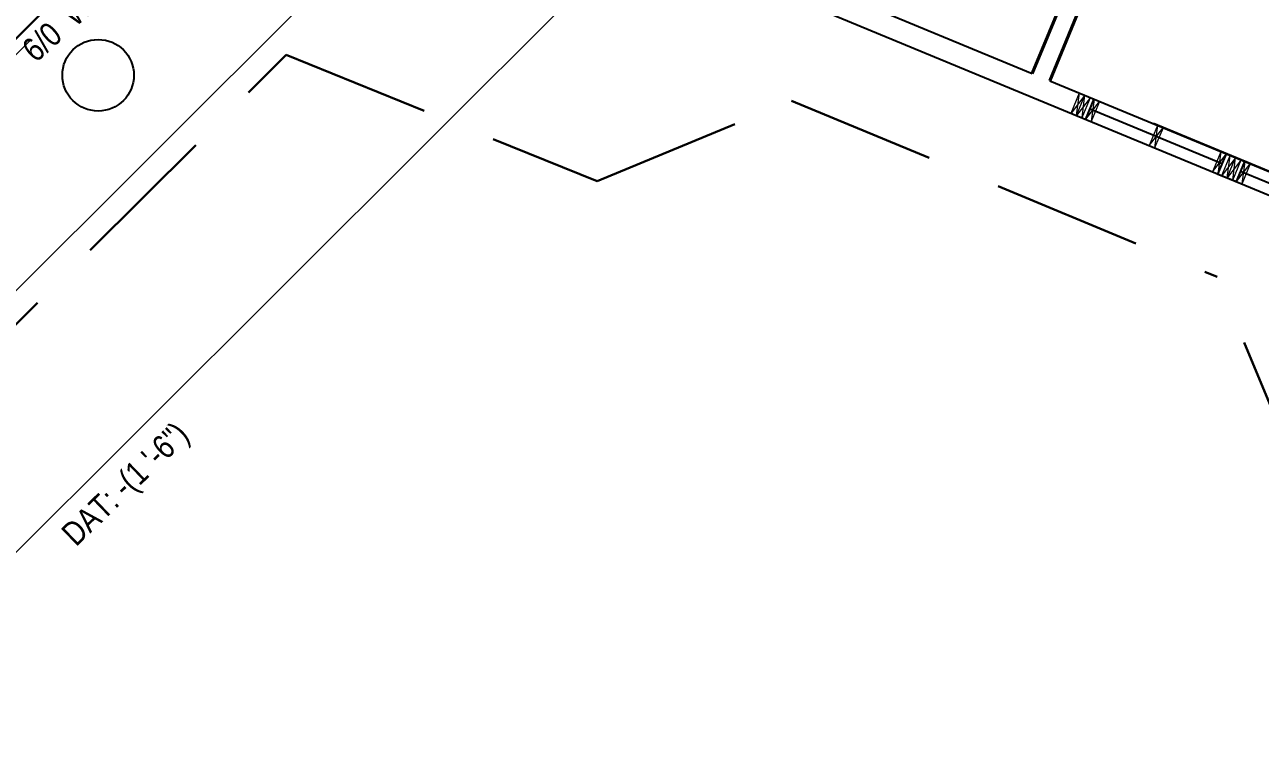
# Model space of a CAD drawing. Header units: inches. Extents: x 279 to 11006, y 233 to 7807.
# Drawn here: x 2963.4 to 3274.2, y 1721.2 to 1904.4 of the extents above; entities that cross this region are included whole.
import ezdxf

# ---------------------------------------------------------------- set-up
doc = ezdxf.new("R2010")
doc.units = ezdxf.units.IN
doc.header["$MEASUREMENT"] = 0
doc.linetypes.add('CENTER', pattern=[2, 1.25, -0.25, 0.25, -0.25])
doc.linetypes.add('HIDDEN', pattern=[0.375, 0.25, -0.125])
for name, color, linetype, lineweight in [('CONCRETE', 7, 'Continuous', 20), ('GRID', 1, 'CENTER', 20), ('INT WALLS', 7, 'Continuous', 40), ('ROOFLINE', 7, 'HIDDEN', 30), ('WALL FRAMING', 7, 'Continuous', 30), ('WINDOWS', 5, 'Continuous', 30)]:
    doc.layers.add(name, color=color, linetype=linetype, lineweight=lineweight)
doc.layers.add('TEXT', color=250, linetype='Continuous')
doc.layers.add('WALLS', color=5, linetype='Continuous')
doc.styles.add('ARCHENTLTD', font='technical.ttf', dxfattribs={"height": 0.1875})

msp = doc.modelspace()

# ---------------------------------------------------------------- linework, layer by layer
at = {"layer": 'CONCRETE', "ltscale": 75}
for p, q in [((2891.23, 1767.7), (3059.97, 1936.06)), ((2910.54, 1721.18), (3106.57, 1916.77))]:
    msp.add_line(p, q, dxfattribs=at)
at = {"layer": 'GRID', "ltscale": 50}
for p, q in [((3017.95, 1953.46), (2920.44, 1856.17)), ((3247.31, 1879.74), (3497.79, 1775.75))]:
    msp.add_line(p, q, dxfattribs=at)
at = {"layer": 'INT WALLS', "ltscale": 75}
for p, q in [((3252.01, 1976.84), (3216.79, 1892.2)), ((3257.89, 1979.27), (3221.23, 1890.36))]:
    msp.add_line(p, q, dxfattribs=at)
at = {"layer": 'ROOFLINE', "linetype": 'HIDDEN', "ltscale": 150}
for p, q in [((2900.26, 1768.23), (3029.18, 1896.86)), ((3029.18, 1896.86), (3107.43, 1865.06)), ((3107.43, 1865.06), (3156.29, 1885.31)), ((3156.29, 1885.31), (3263.3, 1841)), ((3284.47, 1789.9), (3263.3, 1841))]:
    msp.add_line(p, q, dxfattribs=at)
at = {"layer": 'WALL FRAMING', "lineweight": 20, "ltscale": 75}
for p, q in [((3226.61, 1882.21), (3228.72, 1887.29)), ((3227.99, 1881.63), (3230.1, 1886.72)), ((3229.38, 1881.06), (3231.49, 1886.14)), ((3264.48, 1866.49), (3266.59, 1871.58)), ((3265.86, 1865.91), (3267.97, 1871)), ((3267.25, 1865.34), (3269.36, 1870.43))]:
    msp.add_line(p, q, dxfattribs=at)
at = {"layer": 'WALL FRAMING', "lineweight": 9, "ltscale": 150}
for p, q in [((3230.1, 1886.72), (3226.61, 1882.21)), ((3228, 1881.64), (3228.72, 1887.29)), ((3229.38, 1881.06), (3230.1, 1886.72)), ((3231.49, 1886.14), (3228, 1881.64)), ((3230.3, 1880.67), (3233.78, 1885.15)), ((3232.41, 1885.75), (3231.69, 1880.1)), ((3246.24, 1874.07), (3249.72, 1878.54)), ((3248.34, 1879.14), (3247.62, 1873.49)), ((3262.17, 1867.45), (3265.65, 1871.92)), ((3264.27, 1872.52), (3263.55, 1866.87)), ((3267.97, 1870.99), (3264.48, 1866.49)), ((3265.86, 1865.91), (3266.58, 1871.57)), ((3267.25, 1865.35), (3267.97, 1871)), ((3269.36, 1870.43), (3265.86, 1865.92)), ((3268.18, 1864.97), (3271.66, 1869.45)), ((3270.28, 1870.05), (3269.56, 1864.4))]:
    msp.add_line(p, q, dxfattribs=at)
at = {"layer": 'WALL FRAMING', "linetype": 'HIDDEN', "lineweight": 20, "ltscale": 25}
for p, q in [((3233.78, 1885.15), (3231.68, 1880.07)), ((3248.33, 1879.12), (3246.23, 1874.04)), ((3249.72, 1878.54), (3247.61, 1873.47)), ((3264.26, 1872.5), (3262.16, 1867.42)), ((3271.66, 1869.45), (3269.55, 1864.37))]:
    msp.add_line(p, q, dxfattribs=at)
at = {"layer": 'WALLS', "color": 4, "ltscale": 50}
for p, q in [((3132.12, 1927.27), (3216.79, 1892.2)), ((3124.93, 1924.28), (3313.08, 1846.36)), ((3221.23, 1890.36), (3317.3, 1850.57)), ((3265.66, 1871.96), (3270.28, 1870.04))]:
    msp.add_line(p, q, dxfattribs=at)
at = {"layer": 'WALLS', "color": 4, "ltscale": 75}
for p, q in [((3230.3, 1880.67), (3232.41, 1885.76)), ((3263.55, 1866.87), (3265.66, 1871.96)), ((3268.17, 1864.96), (3270.28, 1870.04)), ((3263.55, 1866.88), (3268.17, 1864.96))]:
    msp.add_line(p, q, dxfattribs=at)
at = {"layer": 'WALLS', "color": 4, "lineweight": 20, "ltscale": 50}
msp.add_line((3232.41, 1885.76), (3265.66, 1871.96), dxfattribs=at)
at = {"layer": 'WINDOWS', "ltscale": 75}
msp.add_line((2994.69, 1934.65), (2943.98, 1883.54), dxfattribs=at)
at = {"layer": 'WINDOWS', "lineweight": 25, "ltscale": 75}
for p, q in [((3264.61, 1869.42), (3231.36, 1883.22)), ((3302.48, 1853.7), (3269.23, 1867.5))]:
    msp.add_line(p, q, dxfattribs=at)
at = {"layer": 'WINDOWS', "color": 7, "linetype": 'Continuous', "lineweight": 25, "ltscale": 7.5}
msp.add_circle((2981.91, 1891.72), 9, dxfattribs=at)

# ---------------------------------------------------------------- texts
at = {"layer": 'TEXT', "linetype": 'Continuous', "insert": (2977.58, 1771.66), "char_height": 6, "width": 271, "attachment_point": 7, "rotation": 43.8806, "style": 'ARCHENTLTD'}
msp.add_mtext('DAT: -(1 \'-6")', dxfattribs=at)
at = {"layer": 'WINDOWS', "color": 7, "linetype": 'Continuous', "lineweight": 30, "ltscale": 1.5, "insert": (2970.73, 1877.13), "char_height": 6, "attachment_point": 7, "rotation": 41.9704, "style": 'ARCHENTLTD'}
msp.add_mtext('P  6/0  W\\P{\\H1.999x;  }', dxfattribs=at)

doc.saveas('drawing.dxf')
